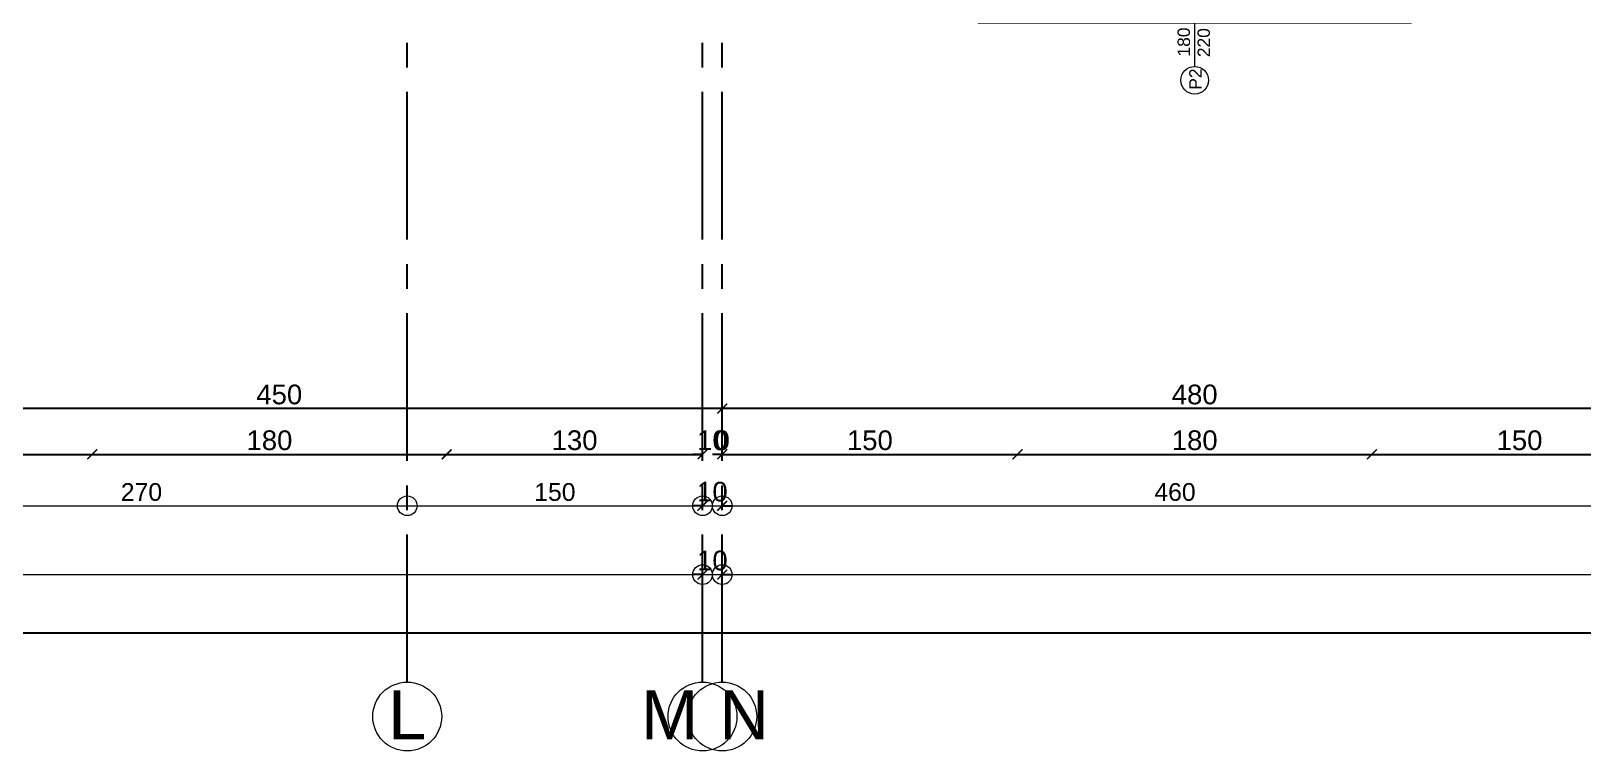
# Model space of a CAD drawing. Header units: millimetres. Extents: x 2778 to 13672, y 1832 to 5175.
# Drawn here: x 11575 to 12363, y 2105 to 2471 of the extents above; entities that cross this region are included whole.
import ezdxf

# ---------------------------------------------------------------- set-up
doc = ezdxf.new("R2010")
doc.units = ezdxf.units.MM
for name, pattern in [('CENTER2', [112.5, 75, -12.5, 12.5, -12.5]), ('DASHDOT2', [12.7, 6.35, -3.175, 0, -3.175]), ('DOTX2', [0.5, 0, -0.5])]:
    doc.linetypes.add(name, pattern=pattern)
for name, color, linetype, lineweight in [('aks', 251, 'DASHDOT2', 35), ('duvar', 232, 'Continuous', 30), ('görünüş', 201, 'Continuous', 18), ('ince', 37, 'Continuous', 0), ('iz', 1, 'DOTX2', 20), ('pencere', 4, 'Continuous', 18), ('sıva dış', 30, 'Continuous', 9), ('sıva iç', 21, 'Continuous', 0), ('yazı', 11, 'Continuous', 20), ('ÖLÇÜ İÇ', 7, 'Continuous', 9)]:
    doc.layers.add(name, color=color, linetype=linetype, lineweight=lineweight)
for name, color, linetype in [('İÇÖLÇÜ', 7, 'Continuous'), ('Standart', 7, 'Continuous'), ('Ölçülendirme', 7, 'Continuous')]:
    doc.layers.add(name, color=color, linetype=linetype)
doc.styles.add('arial_1_18', font='arial.ttf', dxfattribs={"height": 0.2})
doc.styles.get("Standard").update_dxf_attribs({"font": 'arial.ttf'})
doc.styles.add('Times roman', font='times.ttf')
doc.dimstyles.new('zulay iç ölçü', dxfattribs={"dimtxt": 10, "dimasz": 5, "dimexe": 0.18, "dimexo": 0, "dimgap": 2, "dimtad": 3, "dimdec": 0, "dimzin": 0, "dimdsep": 46, "dimtxsty": 'Standard', "dimblk": 'ARCHTICK', "dimcen": 0.09, "dimse1": 1, "dimse2": 1, "dimadec": 0, "dimazin": 0, "dimtfac": 1, "dimtdec": 0, "dimtix": 1, "dimtofl": 0, "dimtmove": 0, "dimatfit": 3, "dimldrblk": 'ARCHTICK', "dimfxl": 1, "dimtolj": 1, "dimtzin": 0, "dimarcsym": 0})

# ---------------------------------------------------------------- blocks, each defined once
blk = doc.blocks.new('IDE242Entity1388')
at = {"layer": 'Ölçülendirme', "color": 1, "linetype": 'Continuous', "lineweight": 5}
for points in [[(-8, -328), (3268, -328)], [(-8, -363), (3268, -363)]]:
    blk.add_lwpolyline(points, dxfattribs=at)
for centre in [(3110, -328), (3260, -328), (3260, -363)]:
    blk.add_circle(centre, 5, dxfattribs=at)
at = {"layer": 'Ölçülendirme', "color": 1, "linetype": 'Continuous', "lineweight": 5, "style": 'arial_1_18'}
for s, p in [('270', (2964.51, -325.5)), ('150', (3174.51, -325.5))]:
    blk.add_text(s, height=9, dxfattribs=at).set_placement(p)
blk = doc.blocks.new('IDE941Entity3928')
at = {"layer": 'Ölçülendirme', "color": 1, "linetype": 'Continuous', "lineweight": 5}
for points in [[(3262, -358), (4738, -358)], [(3262, -393), (4738, -393)]]:
    blk.add_lwpolyline(points, dxfattribs=at)
for centre in [(3270, -358), (3270, -393)]:
    blk.add_circle(centre, 5, dxfattribs=at)
at = {"layer": 'Ölçülendirme', "color": 1, "linetype": 'Continuous', "lineweight": 5, "style": 'arial_1_18'}
blk.add_text('460', height=9, dxfattribs=at).set_placement((3489.51, -355.5))
blk = doc.blocks.new('_ArchTick')
at = {"color": 0, "linetype": 'ByBlock', "const_width": 0.15}
blk.add_lwpolyline([(-0.5, -0.5), (0.5, 0.5)], dxfattribs=at)
blk = doc.blocks.new('*D2697')
at = {"layer": 'Defpoints', "color": 0, "transparency": 16777216}
for p in [(8656.17, 2165.17), (8656.17, 2156.64), (13386.17, 2156.64)]:
    blk.add_point(p, dxfattribs=at)
at = {"layer": 'ÖLÇÜ İÇ', "color": 0, "lineweight": -2, "transparency": 16777216}
blk.add_line((13386.17, 2165.17), (8656.17, 2165.17), dxfattribs=at)
at = {"layer": 'ÖLÇÜ İÇ', "color": 0, "lineweight": -2, "transparency": 16777216, "xscale": 5, "yscale": 5, "zscale": 5, "rotation": 180}
blk.add_blockref('_ArchTick', (8656.17, 2165.17), dxfattribs=at)
at = {"layer": 'ÖLÇÜ İÇ', "color": 0, "lineweight": -2, "transparency": 16777216, "xscale": 5, "yscale": 5, "zscale": 5}
blk.add_blockref('_ArchTick', (13386.17, 2165.17), dxfattribs=at)
at = {"layer": 'ÖLÇÜ İÇ', "color": 0, "transparency": 16777216, "insert": (11021.17, 2172.28), "char_height": 10, "attachment_point": 5}
blk.add_mtext('\\A1;4730', dxfattribs=at)
blk = doc.blocks.new('*D2698')
at = {"layer": 'Defpoints', "color": 0, "transparency": 16777216}
for p in [(11916.17, 2229.89), (11926.17, 2229.89), (11926.17, 2229.89)]:
    blk.add_point(p, dxfattribs=at)
at = {"layer": 'ÖLÇÜ İÇ', "color": 0, "lineweight": -2, "transparency": 16777216}
for p, q in [((11916.17, 2229.89), (11911.17, 2229.89)), ((11926.17, 2229.89), (11931.17, 2229.89))]:
    blk.add_line(p, q, dxfattribs=at)
at = {"layer": 'ÖLÇÜ İÇ', "color": 0, "lineweight": -2, "transparency": 16777216, "xscale": 5, "yscale": 5, "zscale": 5}
blk.add_blockref('_ArchTick', (11916.17, 2229.89), dxfattribs=at)
at = {"layer": 'ÖLÇÜ İÇ', "color": 0, "lineweight": -2, "transparency": 16777216, "xscale": 5, "yscale": 5, "zscale": 5, "rotation": 180}
blk.add_blockref('_ArchTick', (11926.17, 2229.89), dxfattribs=at)
at = {"layer": 'ÖLÇÜ İÇ', "color": 0, "transparency": 16777216, "insert": (11921.17, 2237), "char_height": 10, "attachment_point": 5}
blk.add_mtext('\\A1;10', dxfattribs=at)
blk = doc.blocks.new('*D2694')
at = {"layer": 'Defpoints', "color": 0, "transparency": 16777216}
for p in [(11916.17, 2194.89), (11926.17, 2194.89), (11926.17, 2194.89)]:
    blk.add_point(p, dxfattribs=at)
at = {"layer": 'ÖLÇÜ İÇ', "color": 0, "lineweight": -2, "transparency": 16777216}
for p, q in [((11916.17, 2194.89), (11911.17, 2194.89)), ((11926.17, 2194.89), (11931.17, 2194.89))]:
    blk.add_line(p, q, dxfattribs=at)
at = {"layer": 'ÖLÇÜ İÇ', "color": 0, "lineweight": -2, "transparency": 16777216, "xscale": 5, "yscale": 5, "zscale": 5}
blk.add_blockref('_ArchTick', (11916.17, 2194.89), dxfattribs=at)
at = {"layer": 'ÖLÇÜ İÇ', "color": 0, "lineweight": -2, "transparency": 16777216, "xscale": 5, "yscale": 5, "zscale": 5, "rotation": 180}
blk.add_blockref('_ArchTick', (11926.17, 2194.89), dxfattribs=at)
at = {"layer": 'ÖLÇÜ İÇ', "color": 0, "transparency": 16777216, "insert": (11921.17, 2202), "char_height": 10, "attachment_point": 5}
blk.add_mtext('\\A1;10', dxfattribs=at)
blk = doc.blocks.new('*D2699')
at = {"layer": 'Defpoints', "color": 0, "transparency": 16777216}
for p in [(11916.17, 2229.89), (11926.17, 2229.89), (11926.17, 2229.89)]:
    blk.add_point(p, dxfattribs=at)
at = {"layer": 'ÖLÇÜ İÇ', "color": 0, "lineweight": -2, "transparency": 16777216}
for p, q in [((11916.17, 2229.89), (11911.17, 2229.89)), ((11926.17, 2229.89), (11931.17, 2229.89))]:
    blk.add_line(p, q, dxfattribs=at)
at = {"layer": 'ÖLÇÜ İÇ', "color": 0, "lineweight": -2, "transparency": 16777216, "xscale": 5, "yscale": 5, "zscale": 5}
blk.add_blockref('_ArchTick', (11916.17, 2229.89), dxfattribs=at)
at = {"layer": 'ÖLÇÜ İÇ', "color": 0, "lineweight": -2, "transparency": 16777216, "xscale": 5, "yscale": 5, "zscale": 5, "rotation": 180}
blk.add_blockref('_ArchTick', (11926.17, 2229.89), dxfattribs=at)
at = {"layer": 'ÖLÇÜ İÇ', "color": 0, "transparency": 16777216, "insert": (11921.17, 2237), "char_height": 10, "attachment_point": 5}
blk.add_mtext('\\A1;10', dxfattribs=at)
blk = doc.blocks.new('WWE')
at = {"layer": 'duvar'}
for p, q in [((1010460.07, -375776.08), (1010460.07, -375756.08)), ((1010640.07, -375776.08), (1010640.07, -375756.08))]:
    blk.add_line(p, q, dxfattribs=at)
at = {"layer": 'görünüş'}
for p, q in [((1010450.07, -375754.08), (1010450.07, -375751.08)), ((1010450.07, -375751.08), (1010650.07, -375751.08)), ((1010650.07, -375754.08), (1010650.07, -375751.08))]:
    blk.add_line(p, q, dxfattribs=at)
at = {"layer": 'ince'}
for p, q in [((1010519.07, -375763.08), (1010468.57, -375763.08)), ((1010519.07, -375765.08), (1010468.57, -375765.08)), ((1010471.07, -375761.58), (1010516.57, -375761.58)), ((1010635.07, -375765.08), (1010527.57, -375765.08)), ((1010635.07, -375763.58), (1010530.07, -375763.58)), ((1010518.57, -375768.58), (1010467.57, -375768.58)), ((1010471.07, -375766.58), (1010516.57, -375766.58)), ((1010635.07, -375767.08), (1010527.57, -375767.08)), ((1010530.07, -375768.58), (1010635.07, -375768.58))]:
    blk.add_line(p, q, dxfattribs=at)
at = {"layer": 'iz', "ltscale": 0.1}
for p, q in [((1010463.09, -375761.55), (1010463.09, -375700.05)), ((1010640.07, -375756.08), (1010460.07, -375756.08)), ((1010460.07, -375776.08), (1010640.07, -375776.08))]:
    blk.add_line(p, q, dxfattribs=at)
blk.add_arc((1010463.44, -375761.18), 61.13, 359.63152, 90.32293, dxfattribs=at)
at = {"layer": 'pencere'}
for p, q in [((1010464.07, -375763.58), (1010460.07, -375763.58)), ((1010468.57, -375761.58), (1010463.07, -375761.58)), ((1010463.07, -375761.58), (1010463.07, -375763.58)), ((1010463.07, -375763.58), (1010464.07, -375763.58)), ((1010464.07, -375766.58), (1010464.07, -375763.58)), ((1010464.07, -375763.58), (1010464.07, -375766.58)), ((1010467.57, -375765.08), (1010467.57, -375763.08)), ((1010467.57, -375763.08), (1010468.57, -375763.08)), ((1010468.57, -375765.08), (1010467.57, -375765.08)), ((1010468.57, -375763.08), (1010468.57, -375761.58)), ((1010468.57, -375766.58), (1010468.57, -375765.08)), ((1010519.07, -375763.08), (1010519.07, -375761.58)), ((1010519.07, -375761.58), (1010524.57, -375761.58)), ((1010520.07, -375763.08), (1010519.07, -375763.08)), ((1010519.07, -375766.58), (1010519.07, -375765.08)), ((1010519.07, -375765.08), (1010520.07, -375765.08)), ((1010520.07, -375765.08), (1010520.07, -375763.08)), ((1010523.57, -375766.58), (1010523.57, -375763.58)), ((1010523.57, -375763.58), (1010527.57, -375763.58)), ((1010524.57, -375763.58), (1010523.57, -375763.58)), ((1010523.57, -375763.58), (1010523.57, -375766.58)), ((1010524.57, -375761.58), (1010524.57, -375763.58)), ((1010527.57, -375765.08), (1010526.57, -375765.08)), ((1010526.57, -375765.08), (1010526.57, -375767.08)), ((1010527.57, -375763.58), (1010527.57, -375765.08)), ((1010635.07, -375765.08), (1010635.07, -375763.58)), ((1010635.07, -375763.58), (1010635.07, -375763.58)), ((1010635.07, -375763.58), (1010640.07, -375763.58)), ((1010636.07, -375765.08), (1010635.07, -375765.08)), ((1010636.07, -375767.08), (1010636.07, -375765.08)), ((1010460.07, -375768.58), (1010465.07, -375768.58)), ((1010465.07, -375766.58), (1010464.07, -375766.58)), ((1010464.07, -375766.58), (1010468.57, -375766.58)), ((1010465.07, -375768.58), (1010465.07, -375766.58)), ((1010523.57, -375766.58), (1010519.07, -375766.58)), ((1010522.57, -375768.58), (1010522.57, -375766.58)), ((1010522.57, -375766.58), (1010523.57, -375766.58)), ((1010527.57, -375768.58), (1010522.57, -375768.58)), ((1010526.57, -375767.08), (1010527.57, -375767.08)), ((1010527.57, -375767.08), (1010527.57, -375768.58)), ((1010635.07, -375768.58), (1010635.07, -375767.08)), ((1010635.07, -375767.08), (1010636.07, -375767.08)), ((1010640.07, -375768.58), (1010635.07, -375768.58)), ((1010635.07, -375768.58), (1010635.07, -375768.58))]:
    blk.add_line(p, q, dxfattribs=at)
at = {"layer": 'sıva dış'}
for p, q in [((1010463.07, -375787.08), (1010463.07, -375768.58)), ((1010637.07, -375787.08), (1010637.07, -375768.58))]:
    blk.add_line(p, q, dxfattribs=at)
at = {"layer": 'sıva iç'}
for p, q in [((1010462.07, -375763.58), (1010462.07, -375754.08)), ((1010638.07, -375763.58), (1010638.07, -375754.08))]:
    blk.add_line(p, q, dxfattribs=at)
at = {"layer": 'sıva iç', "color": 1}
for p, q in [((1010440.07, -375791.08), (1010440.07, -375776.08)), ((1010443.07, -375788.08), (1010443.07, -375776.08)), ((1010450.07, -375776.08), (1010450.07, -375776.08)), ((1010657.07, -375776.08), (1010657.07, -375788.08)), ((1010660.07, -375776.08), (1010660.07, -375791.08)), ((1010462.68, -375788.08), (1010443.07, -375788.08)), ((1010657.07, -375788.08), (1010462.68, -375788.08)), ((1010462.68, -375791.08), (1010440.07, -375791.08)), ((1010660.07, -375791.08), (1010462.68, -375791.08))]:
    blk.add_line(p, q, dxfattribs=at)
at = {"layer": 'yazı'}
blk.add_line((1010550.07, -375813.13), (1010550.07, -375776.08), dxfattribs=at)
blk.add_circle((1010550.07, -375820.13), 7, dxfattribs=at)
at = {"layer": 'yazı', "style": 'Times roman'}
blk.add_text('%%UAlüminyum korkuluk h:110 cm', height=6.9967, rotation=180, dxfattribs=at).set_placement((1010616.65, -375779.95))
at = {"layer": 'yazı'}
for s, p in [('180', (1010547.68, -375808.07)), ('220', (1010557.83, -375808.39)), ('P2', (1010553.61, -375824.95))]:
    blk.add_text(s, height=6.328, rotation=90, dxfattribs=at).set_placement(p)

msp = doc.modelspace()

# ---------------------------------------------------------------- linework, layer by layer
at = {"layer": 'aks', "color": 251, "linetype": 'CENTER2', "lineweight": -3}
for points in [[(11766.17, 2140.23), (11766.17, 5100.23)], [(11916.17, 2140.23), (11916.17, 5100.23)], [(11926.17, 2140.23), (11926.17, 5100.23)]]:
    msp.add_lwpolyline(points, dxfattribs=at)
at = {"layer": 'aks', "color": 30, "linetype": 'Continuous', "lineweight": 5}
for centre in [(11766.17, 2122.73), (11916.17, 2122.73), (11926.17, 2122.73)]:
    msp.add_circle(centre, 17.5, dxfattribs=at)
at = {"layer": 'İÇÖLÇÜ'}
for p, q in [((11926.17, 2279.29), (11476.17, 2279.29)), ((12406.17, 2279.29), (11926.17, 2279.29)), ((11476.17, 2256.02), (11606.17, 2256.02)), ((11606.17, 2256.02), (11786.17, 2256.02)), ((11786.17, 2256.02), (11916.17, 2256.02)), ((11916.17, 2256.02), (11911.17, 2256.02)), ((11926.17, 2256.02), (11921.17, 2256.02)), ((11926.17, 2256.02), (11931.17, 2256.02)), ((11926.17, 2256.02), (11931.17, 2256.02)), ((11926.17, 2256.02), (12076.17, 2256.02)), ((12076.17, 2256.02), (12256.17, 2256.02)), ((12256.17, 2256.02), (12406.17, 2256.02))]:
    msp.add_line(p, q, dxfattribs=at)

# ---------------------------------------------------------------- block references
at = {"layer": 'İÇÖLÇÜ', "xscale": 5, "yscale": 5, "zscale": 5, "rotation": 180}
for p in [(11926.17, 2279.29), (11606.17, 2256.02), (11786.17, 2256.02), (11926.17, 2256.02), (11926.17, 2256.02), (11926.17, 2256.02), (12076.17, 2256.02), (12256.17, 2256.02)]:
    msp.add_blockref('_ArchTick', p, dxfattribs=at)
at = {"layer": 'İÇÖLÇÜ', "xscale": 5, "yscale": 5, "zscale": 5}
for p in [(11926.17, 2279.29), (11606.17, 2256.02), (11786.17, 2256.02), (11916.17, 2256.02), (11916.17, 2256.02), (11926.17, 2256.02), (12076.17, 2256.02), (12256.17, 2256.02)]:
    msp.add_blockref('_ArchTick', p, dxfattribs=at)
at = {"layer": 'Standart'}
for name, p in [('IDE242Entity1388', (8656.17, 2557.89)), ('IDE941Entity3928', (8656.17, 2587.89))]:
    msp.add_blockref(name, p, dxfattribs=at)
at = {"layer": 'sıva iç'}
msp.add_blockref('WWE', (-998383.9, 378266.31), dxfattribs=at)

# ---------------------------------------------------------------- texts
at = {"layer": 'aks', "color": 1, "linetype": 'Continuous', "lineweight": 5, "style": 'arial_1_18'}
for s, p in [('L', (11756.46, 2111.11)), ('M', (11884.86, 2111.11)), ('N', (11924.75, 2111.11))]:
    msp.add_text(s, height=25, dxfattribs=at).set_placement(p)
at = {"layer": 'İÇÖLÇÜ', "char_height": 10, "attachment_point": 5}
for s, insert in [('\\A1;450', (11701.17, 2286.39)), ('\\A1;480', (12166.17, 2286.39)), ('\\A1;180', (11696.17, 2263.12)), ('\\A1;130', (11851.17, 2263.13)), ('\\A1;10', (11921.17, 2263.12)), ('\\A1;0', (11926.17, 2263.12)), ('\\A1;150', (12001.17, 2263.12)), ('\\A1;180', (12166.17, 2263.12)), ('\\A1;150', (12331.17, 2263.12))]:
    msp.add_mtext(s, dxfattribs=dict(at, insert=insert))

# ---------------------------------------------------------------- dimensions: what is measured, and where the dimension line sits
at = {"layer": 'ÖLÇÜ İÇ'}
for base, p1, p2, picture, middle in [((11926.17, 2229.89), (11916.17, 2229.89), (11926.17, 2229.89), '*D2698', (11921.17, 2237)), ((11926.17, 2229.89), (11916.17, 2229.89), (11926.17, 2229.89), '*D2699', (11921.17, 2237)), ((11926.17, 2194.89), (11916.17, 2194.89), (11926.17, 2194.89), '*D2694', (11921.17, 2202))]:
    dim = msp.add_linear_dim(base=base, p1=p1, p2=p2, dimstyle='zulay iç ölçü', dxfattribs=at)
    dim.commit()
    dim.dimension.update_dxf_attribs({"geometry": picture, "text_midpoint": middle})
at = {"layer": 'ÖLÇÜ İÇ', "color": 1}
dim = msp.add_linear_dim(base=(8656.17, 2165.17), p1=(13386.17, 2156.64), p2=(8656.17, 2156.64), dimstyle='zulay iç ölçü', dxfattribs=at)
dim.commit()
dim.dimension.update_dxf_attribs({"geometry": '*D2697', "text_midpoint": (11021.17, 2172.28)})

doc.saveas('drawing.dxf')
